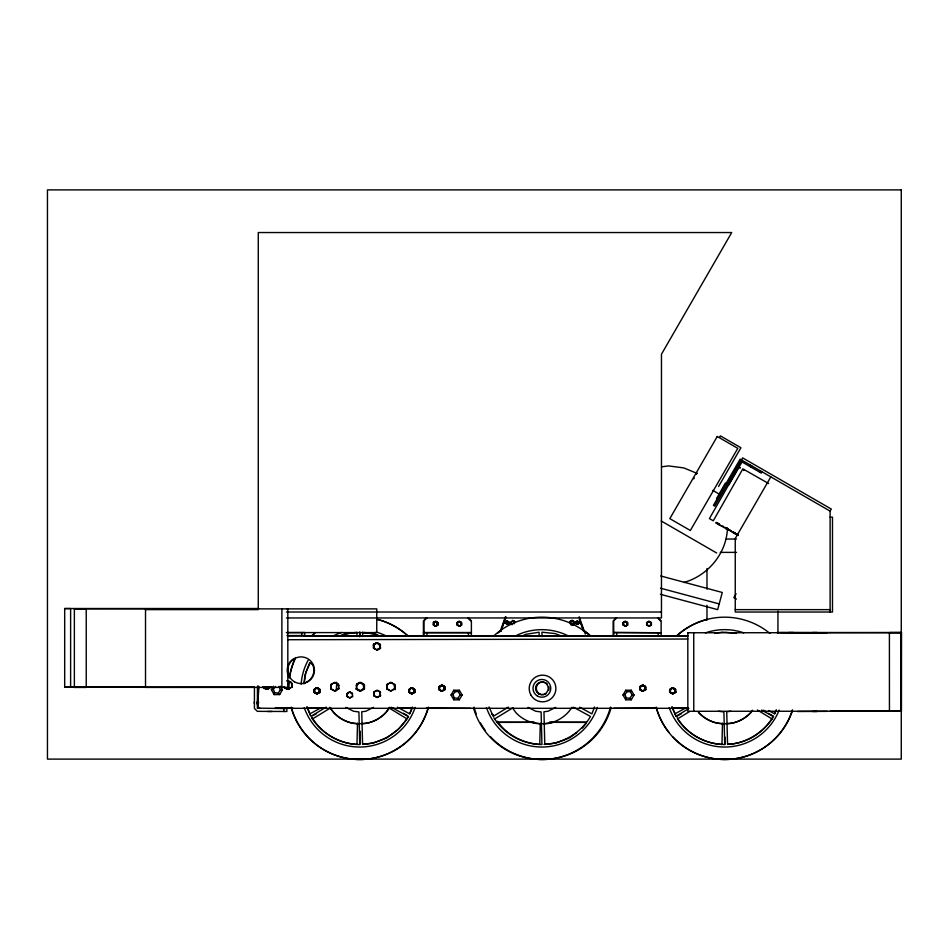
<?xml version="1.0" encoding="UTF-8"?>
<svg xmlns="http://www.w3.org/2000/svg" width="949" height="949" viewBox="0 0 949 949"><rect width="100%" height="100%" fill="white"/><g stroke="black" fill="none" stroke-linecap="round" stroke-linejoin="round"><path stroke-width="1.42" d="M145.517 687.325L64.686 687.1L64.686 608.511L258.875 608.511M70.617 687.112L70.617 608.594L64.686 608.594M74.366 608.926L86.229 608.926L86.229 687.444L74.366 687.432L74.366 608.843L75.161 608.843M286.337 632.592L376.753 632.592L376.753 608.878L145.517 608.878L145.517 687.42L287.82 687.408L287.82 608.902M281.889 687.444L281.889 608.926M423.408 632.675L423.408 620.919L426.374 617.953M589.436 635.735L614.632 635.913M613.695 708.298L656.684 708.001M613.695 635.557L613.695 620.895L616.66 617.929M661.133 635.557L661.133 620.895L658.167 617.929M900.898 711.204L687.847 711.287L687.811 632.758L901.265 632.675L899.533 632.698M899.557 711.204L901.301 711.204L901.265 632.675M258.614 686.471L257.938 708.179L259.907 708.251M258.009 686.803L257.57 704.039M258.519 686.163L257.938 706.91M357.512 723.15L356.978 744.431C338.817 743.387 321.462 733.375 312.138 717.658M359.707 636.637L359.825 632.2M359.813 744.514L360.157 731.204M362.565 636.506L362.672 632.259M540.289 723.15L539.756 744.431C523.255 743.304 506.754 735.214 497.513 721.216M722.497 723.15L721.964 744.431C703.802 743.387 686.447 733.375 677.135 717.658M724.799 744.514L724.989 737.112M292.09 684.917L291.96 687.432L291.402 682.367L287.31 680.872M314.878 692.9L316.681 693.802L319.398 692.45L319.54 689.84L316.159 687.895L314.605 689.188M319.943 692.426L319.564 688.915L316.705 687.871L314.38 689.816L314.522 692.426L317.227 693.79L319.943 692.426L319.564 688.915M338.639 689.081L338.84 685.332L338.093 684.027L333.989 682.533L330.632 685.332L330.833 689.081L334.736 691.038L338.639 689.081L338.093 684.027M355.982 689.104L359.885 691.05L363.787 689.104L363.918 686.601M364.333 689.081L364.535 685.332L361.178 682.533L359.671 682.533L356.326 685.332L356.527 689.081L360.43 691.038L364.333 689.081L363.775 684.027L359.671 682.533M380.051 645.261L379.885 648.428L379.422 644.169L375.958 642.9L373.135 645.261L373.776 644.169L377.228 642.9L380.051 645.261L379.422 644.169M380.43 648.416L379.968 644.157L376.504 642.888L373.681 645.249L373.859 648.416L377.144 650.053L380.43 648.416L379.968 644.157M380.43 695.842L379.968 691.584L376.504 690.326L373.681 692.687L373.859 695.842L377.144 697.491L380.43 695.842L379.968 691.584M394.689 689.081L394.891 685.332L391.534 682.533L390.039 682.533L386.682 685.332L386.884 689.081L390.786 691.038L394.689 689.081L394.143 684.027L390.039 682.533M409.743 692.9L411.558 693.802L414.262 692.45L414.405 689.84L411.036 687.895L409.482 689.188M414.808 692.426L414.428 688.915L411.581 687.871L409.244 689.816L409.387 692.426L412.103 693.79L414.808 692.426L414.428 688.915M437.121 622.33L437.43 625.118L437.121 622.33L434.856 621.5L433.005 623.054M438.889 689.816L441.593 691.169L444.31 689.816L443.93 686.305L441.071 685.261L442.661 685.249L444.986 687.195L444.856 689.804L442.139 691.157L439.434 689.804L439.814 686.293L442.661 685.249M460.834 622.33L461.143 625.118L460.834 622.33L458.569 621.5L456.718 623.054M626.862 622.33L627.159 625.118L626.862 622.33L624.596 621.5L622.734 623.054M639.685 689.816L642.402 691.169L645.106 689.816L644.727 686.305L641.88 685.261L643.469 685.249L645.794 687.195L645.652 689.804L642.947 691.157L640.231 689.804L640.611 686.293L643.469 685.249M650.575 622.33L650.884 625.118L650.575 622.33L648.309 621.5L646.459 623.054M675.7 692.426L675.32 688.915L672.461 687.871L670.136 689.816L670.279 692.426L672.983 693.79L675.7 692.426L675.32 688.915M257.938 705.332L258.508 702.367M257.938 708.179L258.496 686.981M570.491 623.908L571.393 624.75L570.135 621.405L572.188 620.373L576.992 624.181L578.297 624.181L579.542 622.591L577.644 621.097L572.982 624.75L570.491 623.908L570.135 621.405M303.977 683.921L304.914 675.142L309.659 662.817L313.395 664.846M336.765 682.201L336.278 690.789M727.456 527.988C726.756 553.243 708.001 575.735 683.873 582.472M514.05 623.932L514.405 621.417L512.353 620.385L514.488 622.307L514.405 621.417M304.261 682.556L305.863 672.39L310.026 663.007M257.393 704.977L257.95 701.525M258.496 701.809L257.938 708.298M314.178 689.935L313.977 692.45L313.834 689.84M314.522 692.426L314.902 688.915L317.749 687.871L320.086 689.816M330.833 689.081L331.391 684.027L335.495 682.533L338.84 685.332M347.109 696.59L347.488 693.055L350.371 691.999L352.708 693.968L349.315 691.999L346.966 693.968L347.109 696.59L349.837 697.954L352.577 696.59L352.186 693.055M356.527 689.081L357.073 684.027L361.178 682.533M373.348 646.589L373.776 644.169M373.859 648.416L374.321 644.157L377.773 642.888L380.596 645.249M373.859 695.842L374.321 691.584L377.773 690.326L380.596 692.687M386.884 689.081L387.429 684.027L391.534 682.533M408.699 689.84L408.841 692.45L409.055 689.935M409.387 692.426L409.766 688.915L412.625 687.871L414.95 689.816M433.657 625.106L433.966 622.319L436.232 621.488L438.082 623.03L435.401 621.488L433.551 623.03L433.657 625.106L435.816 626.186L437.975 625.106M438.913 688.298L439.268 686.305L438.746 687.206L442.115 685.261L444.452 687.206M457.371 625.106L457.679 622.319L459.945 621.488L461.795 623.03L459.114 621.488L457.264 623.03L457.371 625.106L459.53 626.186L461.688 625.106M623.398 625.106L623.695 622.319L625.972 621.488L627.823 623.03L625.142 621.488L623.279 623.03L623.398 625.106L625.557 626.186L627.704 625.106M647.111 625.106L647.42 622.319L649.685 621.488L651.536 623.03L648.855 621.488L647.004 623.03L647.111 625.106L649.27 626.186L651.429 625.106L651.121 622.319M675.842 689.816L673.505 687.871L671.916 687.895L669.591 689.84L669.733 692.45L669.935 689.935M670.279 692.426L670.658 688.915L673.505 687.871M280.358 686.21L282.434 689.793L279.67 694.585L274.142 694.585L274.617 692.616L273.324 689.223L275.625 686.4M453.8 699.804L454.274 697.823L452.981 694.431L455.283 691.619L458.497 691.667L459.328 690.231L462.092 695.012L459.328 699.804L453.8 699.804L451.048 695.012L453.8 690.231L459.328 690.231M625.759 699.804L626.221 697.823L624.928 694.431L627.23 691.619L630.456 691.667L631.275 690.231L625.759 690.231L622.995 695.012L625.759 699.804L631.275 699.804L634.039 695.012L631.275 690.231M257.511 704.265L258.14 686.685M319.398 692.45L319.018 688.927M363.787 689.104L363.23 684.039L360.501 683.043M414.262 692.45L413.883 688.927M444.31 689.816L443.93 686.305M444.856 689.804L444.464 686.293L441.617 685.249L439.292 687.195L439.434 689.804M645.106 689.816L644.727 686.305M645.652 689.804L645.273 686.293L642.426 685.249L640.089 687.195L640.231 689.804M257.535 703.707L258.199 701.406M500.17 631.441L505.39 616.779M500.716 631.429L505.936 616.767M500.93 631.085L505.675 617.752M412.329 707.005L409.695 713.862L397.465 707.207M594.537 707.005L591.891 713.862L579.673 707.207M776.258 709.745L774.681 713.862L768.56 710.528M407.928 717.741L408.533 716.376M409.731 713.695L412.115 708.334M774.716 713.695L775.914 711.015M729.39 529.744L726.792 529.186M732.984 532.46L736.97 534.678L733.375 532.045L735.605 533.516L734.479 532.982M578.7 623.256L578.997 622.603L577.099 621.109L572.437 624.762L577.099 621.109L578.7 623.256L576.446 624.205L571.227 620.599L569.993 622.2M693.802 478.818L694.241 478.059M696.388 474.286L697.041 473.136M716.566 498.51L725.368 483.053M738.986 466.659L709.425 518.593L713.28 520.799L742.853 468.853L768.631 483.539M739.852 468.332L740.35 467.442M743.719 470.526L744.218 469.648M274.142 694.585L271.39 689.793L273.454 686.21M314.38 689.816L314.902 688.915M330.632 685.332L331.391 684.027M373.681 645.249L374.321 644.157M346.966 693.968L347.488 693.055M356.326 685.332L357.073 684.027M373.681 692.687L374.321 691.584M386.682 685.332L387.429 684.027M433.551 623.03L433.966 622.319M409.244 689.816L409.766 688.915M457.264 623.03L457.679 622.319M439.292 687.195L439.814 686.293M719.579 437.275L720.386 435.876L740.932 447.738L718.571 486.457M623.279 623.03L623.695 622.319M647.004 623.03L647.42 622.319M762.011 471.795L761.276 473.077L740.659 461.167L714.716 506.102L713.434 505.366L740.113 459.15L830.114 511.108L830.114 612.022M727.397 484.322L740.73 461.214M741.477 459.933L742.664 457.881L831.3 509.055L830.114 511.108M728.678 485.069L742.011 461.961M749.722 466.41L750.457 465.117M750.92 467.098L751.667 465.817M759.912 472.294L760.647 471.001M640.089 687.195L640.611 686.293M770.825 476.873L735.25 538.498L735.25 612.022L832.487 612.022L832.487 517.158L830.114 517.158M736.092 593.777L733.862 597.633L736.436 599.116M274.617 692.616L278.199 693.197L280.346 689.793L278.84 686.447M454.274 697.823L457.857 698.405L460.004 695.012L458.497 691.667M626.221 697.823L629.804 698.405L631.963 695.012L630.456 691.667M389.173 708.013L385.958 712.545A35.576 35.576 0 0 1 362.53 723.826M752.557 710.279L750.944 712.545A35.576 35.576 0 0 1 726.199 723.897M515.271 622.591L513.302 620.587L508.095 624.181L505.841 623.232L507.442 621.097L512.104 624.75M577.751 624.205L578.997 622.603M399.612 728.037L406.991 718.903L388.829 707.8M582.389 728.037L586.079 723.47M772.913 717.741C762.996 732.925 746.139 743.838 727.753 744.206M426.92 617.929L423.954 620.895L423.954 635.723M616.115 617.953L613.149 620.919L613.149 635.735M510.182 622.591L506.79 624.181L505.544 622.591L507.442 621.097L509.767 622.959L513.302 620.587L514.548 622.188M570.052 622.295L572.188 620.373L578.297 624.181M572.982 624.75L577.644 621.097L579.246 623.232L576.992 624.181M356.895 684.407L359.125 682.545M504.998 622.603L506.896 621.109L509.637 622.603L507.549 624.205L505.295 623.256L506.896 621.109L509.222 622.971L507.241 623.79M373.491 707.373L365.816 711.24L361.747 711.774L362.577 744.407C381.308 743.411 398.853 732.675 408.272 716.459L391.368 707.266M555.699 707.373L548.012 711.24L543.955 711.774L544.785 744.407C563.516 743.411 581.061 732.675 590.48 716.459L573.576 707.266M398.687 729.176L386.801 737.836L373.076 743.114L362.767 744.206M576.707 732.64L569.578 737.836L555.853 743.114L544.074 744.36M269.575 687.361L266.491 689.389L263.893 688.096M271.141 686.673L267.037 689.377L263.134 687.432M289.564 688.037L287.511 689.389L284.914 688.096M292.162 686.673L288.057 689.377L284.154 687.432M380.051 647.799L376.599 650.065L378.781 648.974M380.596 647.776L377.144 650.053L373.681 647.776M319.54 691.928L316.681 693.802L313.977 692.45M320.086 691.904L317.227 693.79L314.38 691.904M338.84 688.333L334.736 691.038L330.632 688.333M437.536 624.703L435.271 626.198L433.005 624.703M363.989 688.345L359.885 691.05L356.8 689.021M352.708 696.068L349.837 697.954L346.966 696.068M364.535 688.333L360.43 691.038L356.326 688.333M461.25 624.703L458.984 626.198L456.718 624.703M380.596 695.214L377.144 697.491L373.681 695.214M394.891 688.333L390.786 691.038L386.682 688.333M414.405 691.928L411.558 693.802L408.699 691.928M414.95 691.904L412.103 693.79L409.244 691.904M444.452 689.294L441.593 691.169L438.746 689.294M444.986 689.282L442.139 691.157L439.292 689.282M627.277 624.703L625.011 626.198L622.734 624.703M650.99 624.703L648.725 626.198L646.459 624.703M651.536 624.691L649.27 626.186L647.004 624.691M645.249 689.294L642.402 691.169L640.492 689.923M645.794 689.282L642.947 691.157L640.089 689.282M675.842 691.904L672.983 693.79L670.136 691.904M326.136 707.112L311.011 716.365L306.847 706.969M312.565 718.891L330.727 707.788M508.344 707.112L493.219 716.365L489.043 706.969M494.761 718.891L512.923 707.788M688.63 708.642L675.996 716.365L671.833 706.969M689.65 711.489L677.55 718.891C687.8 734.656 705.926 744.467 724.728 744.502L723.897 711.952L718.523 711.24M309.86 713.873L321.082 707.764M312.577 715.771L316.48 713.648M674.846 713.873L686.068 707.764M681.465 713.648L676.269 716.471L672.212 707.017M270.394 687.444L266.491 689.389L263.419 687.361M269.646 688.072L267.037 689.377L262.932 686.673M290.109 688.096L287.511 689.389L285.459 688.037M290.655 688.072L288.057 689.377L283.953 686.673M675.154 692.45L672.438 693.802L670.635 692.9M339.683 636.103L343.716 634.312L355.424 632.473M521.891 636.103L525.924 634.312L539.091 632.236L539.198 636.494M341.201 635.7L346.693 633.588L356.907 632.509M433.42 622.33L435.686 621.5L437.536 623.054M457.133 622.33L459.399 621.5L461.25 623.054M314.356 688.927L317.203 687.895L319.54 689.84M356.527 684.039L359.268 683.043M409.221 688.927L412.08 687.895L414.405 689.84M623.149 622.33L625.427 621.5L627.277 623.054M646.874 622.33L649.14 621.5L650.99 623.054M640.065 686.305L642.924 685.261L645.249 687.206M670.113 688.927L672.96 687.895L675.297 689.84L671.916 687.895M271.39 689.793L273.324 689.223M451.048 695.012L452.981 694.431M622.995 695.012L624.928 694.431M714.55 633.386L723.233 632.022M661.548 466.825L668.523 465.912L683.873 467.928L696.874 473.314M730.801 711.24L726.732 711.774L727.563 744.407C746.294 743.411 763.838 732.675 773.257 716.459L761.561 710.089M570.847 624.762L573.374 624.644M830.268 711.05L901.431 711.05L901.514 632.532L830.245 632.532M286.954 635.616L304.665 635.486L304.665 632.52L286.906 632.58M827.22 711.347L797.67 711.513M287.82 608.926L287.025 608.926M74.366 687.361L75.161 687.361M287.82 687.444L287.025 687.444M287.701 639.721L687.835 639.033M496.624 722.391L534.275 722.331M549.518 722.284L586.257 722.213M726.175 539.032L736.507 539.032M720.279 552.377L736.543 552.377M77.332 608.843L145.517 608.819M145.517 609.614L258.175 609.614M735.25 609.649L830.114 609.649M286.432 612.022L661.465 612.022M286.432 617.953L661.465 617.953L661.465 354.214L731.703 232.541L258.27 232.541L258.27 609.056M434.856 621.5L436.232 621.488M458.569 621.5L459.945 621.488M624.596 621.5L625.972 621.488M648.309 621.5L649.685 621.488M506.79 624.181L508.095 624.181M423.954 632.52L471.392 632.52M779.876 632.532L827.22 632.698M788.702 632.532L793.411 632.532M812.474 632.532L817.006 632.532M688.606 632.781L687.811 632.781M776.97 632.568L830.375 632.532M889.664 632.532L901.514 632.532M423.954 632.758L471.392 632.758M303.894 636.02L687.811 635.723M287.583 635.901L687.811 636.008M333.989 682.533L335.495 682.533M254.427 687.029L64.686 687.1M263.312 687.029L270.726 687.029M316.159 687.895L317.749 687.871M411.036 687.895L412.625 687.871M280.346 689.793L282.434 689.793M349.315 691.999L350.371 691.999M460.004 695.012L462.092 695.012M631.963 695.012L634.039 695.012M275.174 708.132L292.968 708.12M306.313 708.108L324.095 708.096M389.315 708.049L393.764 708.037M399.695 708.037L413.04 708.025M426.374 708.013L470.846 708.31M275.174 708.31L688.749 708.31M257.452 708.156L286.871 708.535L286.871 711.501L257.321 711.335L254.427 708.44L254.427 686.578M267.523 711.501L272.066 711.501M812.474 711.513L817.006 711.513M660.587 635.949L678.369 635.96M672.983 708.013L687.811 708.025M497.359 722.213L534.097 722.284M549.708 722.331L586.446 722.403M722.486 723.553L716.946 723.031A35.576 35.576 0 0 1 697.906 711.56M538.902 723.423L534.75 723.031A35.576 35.576 0 0 1 530.918 721.928M357.5 723.553L351.96 723.031A35.576 35.576 0 0 1 329.754 707.278M724.716 632.188L736.388 633.422M362.648 632.497L372.862 633.576L379.73 636.21M364.131 632.485L375.84 634.323L378.521 635.522M660.706 575.972L722.272 592.473L717.669 609.649L660.397 594.299M660.504 588.19L719.212 603.92M726.673 529.127L729.318 529.886M286.764 680.884L289.492 681.88M561.927 636.21L555.07 633.576L541.938 632.188L542.045 636.625M737.919 535.402L734.206 532.994L735.024 533.16M571.227 620.599L576.755 623.79M738.002 534.987L737.29 534.667L737.99 535.117M735.831 533.765L736.97 534.311L736.151 533.753M712.711 490.36L719.128 494.014M736.448 533.741L737.836 534.584M661.18 520.965L716.673 552.994M763.423 710.196L765.95 711.738M768.476 713.292L773.53 716.376M757.444 710.018L771.976 718.903M403.491 713.292L407.275 715.605M623.279 624.691L625.557 626.186L627.823 624.691L627.408 622.319M669.591 691.928L672.438 693.802L675.297 691.928L674.775 688.927M457.264 624.691L459.53 626.186L461.795 624.691L461.38 622.319M433.551 624.691L435.816 626.186L438.082 624.691L437.667 622.319M373.135 647.799L375.448 649.306M733.114 532.531L735.594 533.848M528.059 707.373L535.734 711.24L541.12 711.952L541.938 744.502C522.555 744.538 504.227 733.968 493.824 717.729M345.851 707.373L353.538 711.24L358.912 711.952L359.73 744.502C340.347 744.538 322.031 733.968 311.616 717.729M491.973 714.277L493.551 715.593L493.029 714.68M360.632 682.545L363.989 685.344L363.23 684.039M292.162 683.671L288.804 680.872A71.151 71.151 0 0 0 288.532 689.425M625.759 690.231L627.23 691.619M629.804 698.405L631.275 699.804M453.8 690.231L455.283 691.619M457.857 698.405L459.328 699.804M278.199 693.197L279.67 694.585M658.606 618.938L660.587 620.919M468.426 617.929L471.392 620.895L471.392 635.723M467.881 617.953L470.846 620.919M512.579 707.99L515.793 712.533A35.576 35.576 0 0 0 540.55 723.885L549.791 723.019A35.576 35.576 0 0 0 571.998 707.266M330.371 707.99L333.597 712.533A35.576 35.576 0 0 0 358.342 723.885L367.583 723.019A35.576 35.576 0 0 0 389.79 707.266M645.273 686.293L645.794 687.195M444.464 686.293L444.986 687.195M505.544 622.591L505.841 623.232M307.227 707.017L310.394 715.261M579.151 616.767L585.319 634.098M579.554 619.448L583.825 631.441M579.341 619.104L583.611 631.097M359.73 632.188L359.837 636.625M356.883 632.236L356.99 636.494M889.403 632.698L889.438 711.216M693.743 632.781L693.778 711.287M777.943 611.18L777.943 633.232M706.981 568.546L706.981 589.127M706.981 605.296L706.981 619.994M658.167 632.758L658.167 635.723M616.66 632.758L616.66 635.723M468.426 632.758L468.426 635.723M426.92 632.758L426.92 635.723M423.408 632.544L423.408 635.735M301.699 632.52L301.699 635.486M283.905 708.535L283.905 711.501M257.452 686.032L257.393 708.31M257.226 701.892L257.226 703.28M254.261 701.892L254.261 703.28M610.515 707.088A71.151 71.151 0 0 1 473.444 707.8M493.895 635.794A71.151 71.151 0 0 1 590.373 636.269M597.372 707.432A58.684 58.684 0 0 1 486.446 707.598M514.892 636.221A58.684 58.684 0 0 1 568.7 636.138M395.021 684.348A35.576 35.576 0 0 1 395.223 689.662M428.307 707.088A71.151 71.151 0 0 1 291.236 707.8M289.267 678.013A71.151 71.151 0 0 1 295.53 657.538M311.699 635.794A71.151 71.151 0 0 1 314.938 633.007M377.038 619.329A71.151 71.151 0 0 1 408.165 636.269M415.164 707.432A58.684 58.684 0 0 1 304.238 707.598M301.13 684.253A58.684 58.684 0 0 1 308.117 660.29M332.684 636.221A58.684 58.684 0 0 1 341.723 632.461M376.101 631.998A58.684 58.684 0 0 1 386.492 636.138M752.474 710.516A35.576 35.576 0 0 1 732.569 723.019L723.328 723.885A35.576 35.576 0 0 1 698.583 712.533M792.474 709.852A71.151 71.151 0 0 1 656.222 707.8M676.684 635.794A71.151 71.151 0 0 1 769.912 633.422M779.176 710.066A58.684 58.684 0 0 1 669.223 707.598M705.392 632.9A58.684 58.684 0 0 1 743.755 632.841M548.83 686.696A6.382 6.382 0 0 1 548.83 690.006M545.853 693.873A6.382 6.382 0 0 1 536.339 689.188A6.382 6.382 0 0 1 544.311 682.189M545.853 682.829A6.382 6.382 0 0 1 547.17 683.838M553.148 722.343A35.576 35.576 0 0 1 543.991 723.897M611.097 707.812A71.151 71.151 0 0 1 490.597 736.839M485.129 730.22A71.151 71.151 0 0 1 480.502 722.984M476.256 713.897A71.151 71.151 0 0 1 474.026 707.112M497.418 633.446A71.151 71.151 0 0 1 500.799 630.824M571.547 623.327A71.151 71.151 0 0 1 574.133 624.537M583.991 630.433A71.151 71.151 0 0 1 590.634 635.806M792.462 710.564A71.151 71.151 0 0 1 672.805 736.839M669.057 732.486A71.151 71.151 0 0 1 656.234 707.112M676.376 636.281A71.151 71.151 0 0 1 707.503 619.353M428.319 707.812A71.151 71.151 0 0 1 291.248 707.112M288.733 688.701A71.151 71.151 0 0 1 288.935 682.948M289.599 677.278A71.151 71.151 0 0 1 294.854 659.46M311.391 636.281A71.151 71.151 0 0 1 314.629 633.446M376.563 619.175A71.151 71.151 0 0 1 407.856 635.806M312.114 663.576A13.345 13.345 0 0 1 304.7 682.924M288.377 675.7A13.345 13.345 0 0 1 288.377 664.786M289.006 663.576A13.345 13.345 0 0 1 293.882 658.689M613.695 632.52L661.133 632.758L613.695 632.52M716.032 522.935L719.876 525.26L717.693 523.848L719.888 524.607L718.891 523.789L716.424 522.424L718.523 523.872L716.032 522.935M720.837 525.651L724.289 527.763L723.529 526.41L720.837 525.651M725.487 527.525L727.954 529.103L725.309 528.344L730.683 530.669L725.487 527.525M729.959 530.491L733.613 532.757L729.959 530.491M717.254 436.481L669.816 518.64L690.362 530.491L737.8 448.343L717.254 436.481M901.265 189.895L47.45 189.895L47.45 759.105L901.265 759.105L901.265 189.895M537.431 696.032A8.897 8.897 0 0 0 550.776 688.333A8.897 8.897 0 0 0 537.431 680.635A8.897 8.897 0 0 0 537.431 696.032M538.688 693.861A6.382 6.382 0 0 0 548.261 688.333A6.382 6.382 0 0 0 538.688 682.806A6.382 6.382 0 0 0 538.688 693.861M294.427 681.785A13.345 13.345 0 0 0 314.439 670.231A13.345 13.345 0 0 0 294.427 658.677A13.345 13.345 0 0 0 294.427 681.785M530.989 695.166A13.345 13.345 0 0 0 554.097 695.166A13.345 13.345 0 0 0 542.543 675.154A13.345 13.345 0 0 0 530.989 695.166"/></g></svg>
